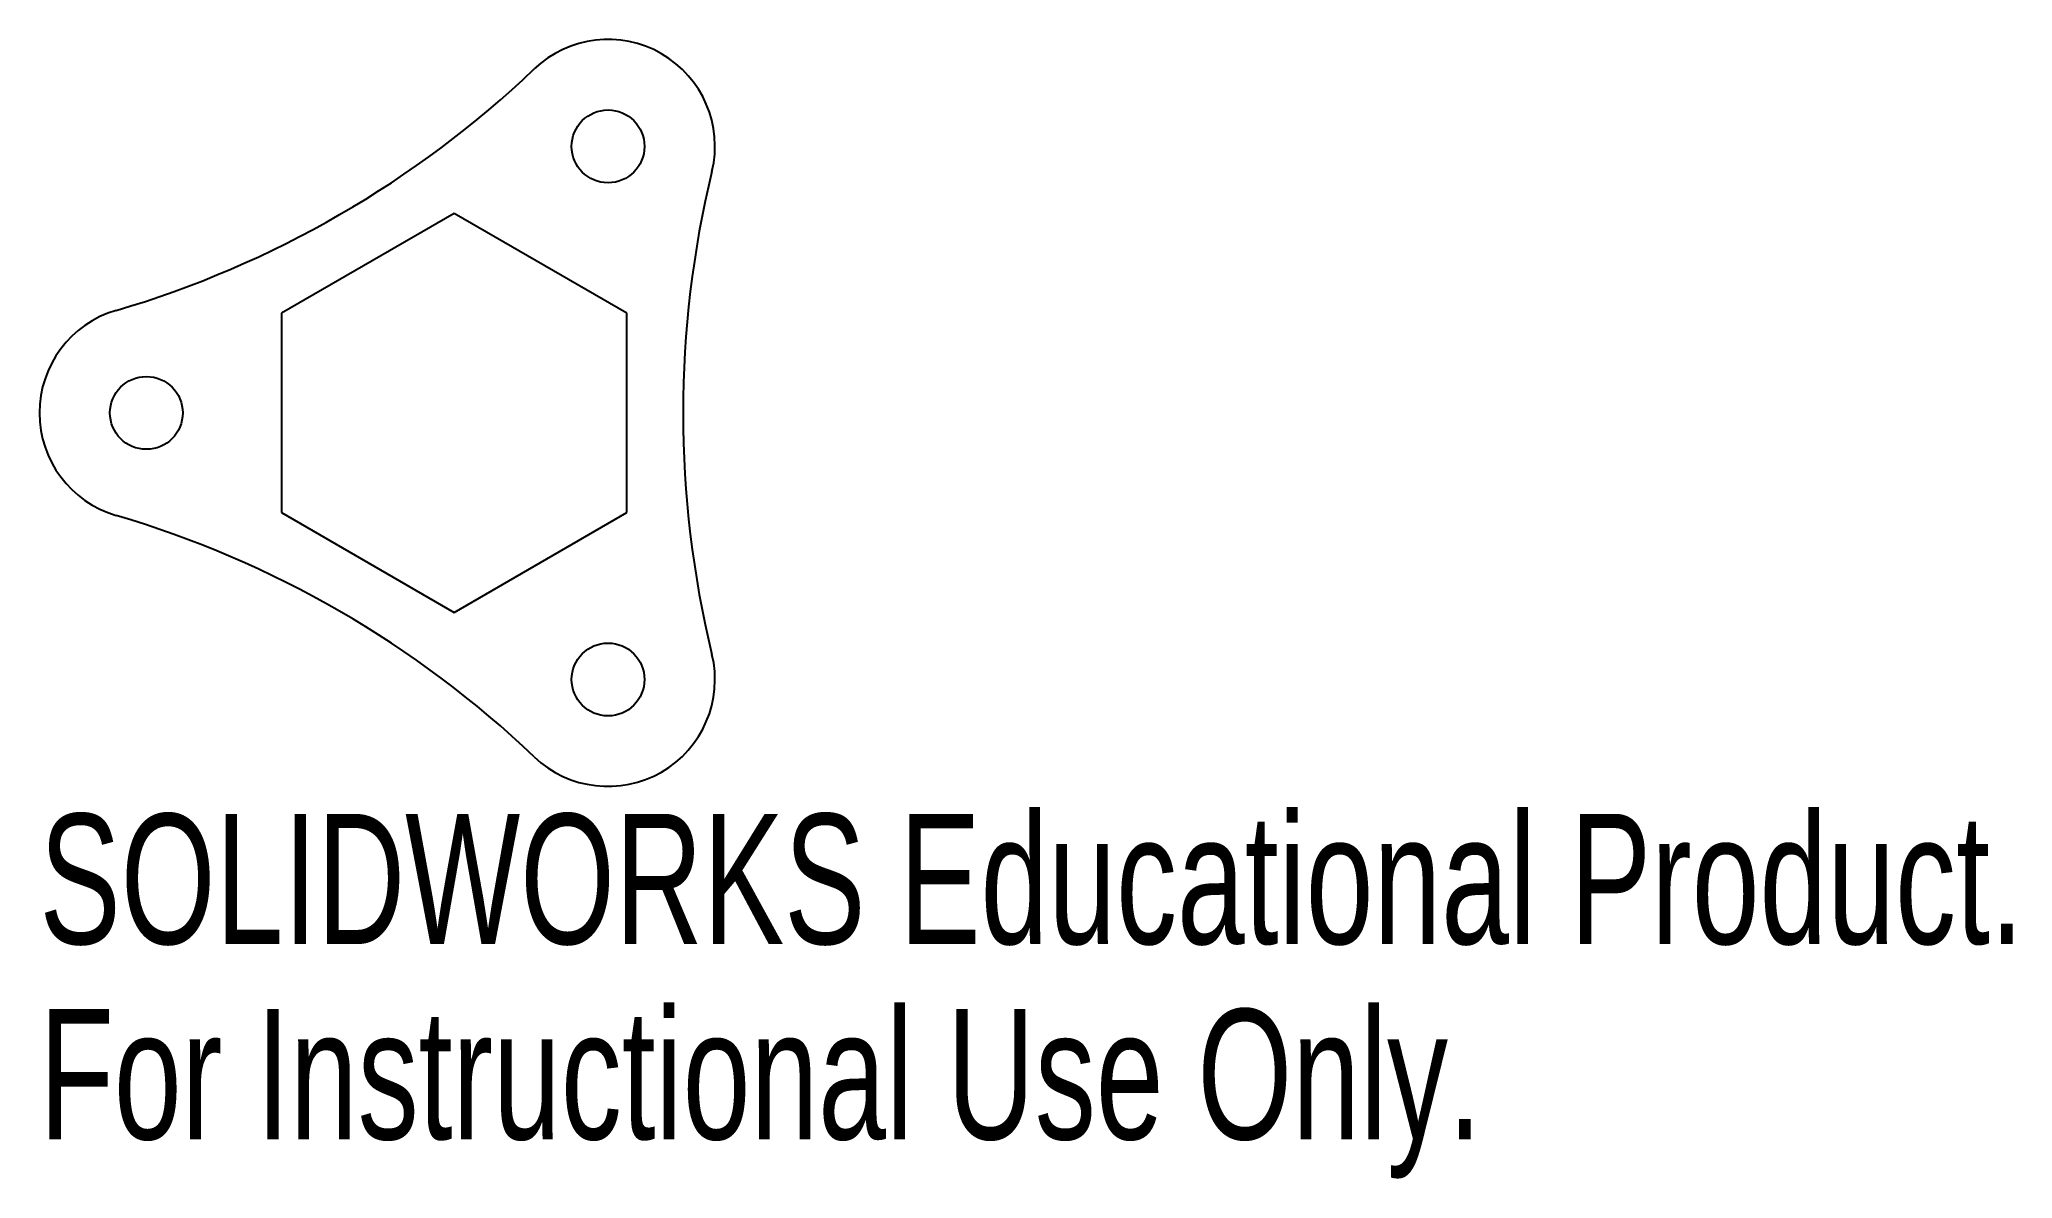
# Model space of a CAD drawing. Header units: inches. Extents: x -0.61 to 2.28, y -1.12 to 0.55.
import ezdxf

# ---------------------------------------------------------------- set-up
doc = ezdxf.new("R2010")
doc.units = ezdxf.units.IN
doc.header["$MEASUREMENT"] = 0
doc.styles.add('SLDTEXTSTYLE0', font='TXT', dxfattribs={"width": 0.7})

msp = doc.modelspace()

# ---------------------------------------------------------------- linework, layer by layer
at = {"color": 7, "linetype": 'Continuous', "lineweight": 25}
for p, q in [((0, 0.2916), (-0.2525, 0.1458)), ((0.2525, 0.1458), (0, 0.2916)), ((-0.2525, 0.1458), (-0.2525, -0.1458)), ((0.2525, -0.1458), (0.2525, 0.1458)), ((-0.2525, -0.1458), (0, -0.2916)), ((0, -0.2916), (0.2525, -0.1458))]:
    msp.add_line(p, q, dxfattribs=at)
for centre in [(0.225, 0.3897), (-0.45, 0), (0.225, -0.3897)]:
    msp.add_circle(centre, 0.0532, dxfattribs=at)
for centre, radius, start, end in [((0.225, 0.3897), 0.1563, 346.3908, 133.6092), ((-0.9174, 1.5889), 1.5, 286.3908, 313.6092), ((1.8347, 0), 1.5, 166.3908, 193.6092), ((-0.45, 0), 0.1563, 106.3908, 253.6092), ((-0.9174, -1.5889), 1.5, 46.3908, 73.6092), ((0.225, -0.3897), 0.1563, 226.3908, 13.6092)]:
    msp.add_arc(centre, radius, start, end, dxfattribs=at)

# ---------------------------------------------------------------- texts
at = {"color": 7, "linetype": 'Continuous', "char_height": 0.1903, "attachment_point": 1, "style": 'SLDTEXTSTYLE0'}
for s, insert in [('SOLIDWORKS Educational Product.', (-0.6062, -0.5861)), ('For Instructional Use Only.', (-0.6062, -0.8716))]:
    msp.add_mtext(s, dxfattribs=dict(at, insert=insert))

doc.saveas('drawing.dxf')
